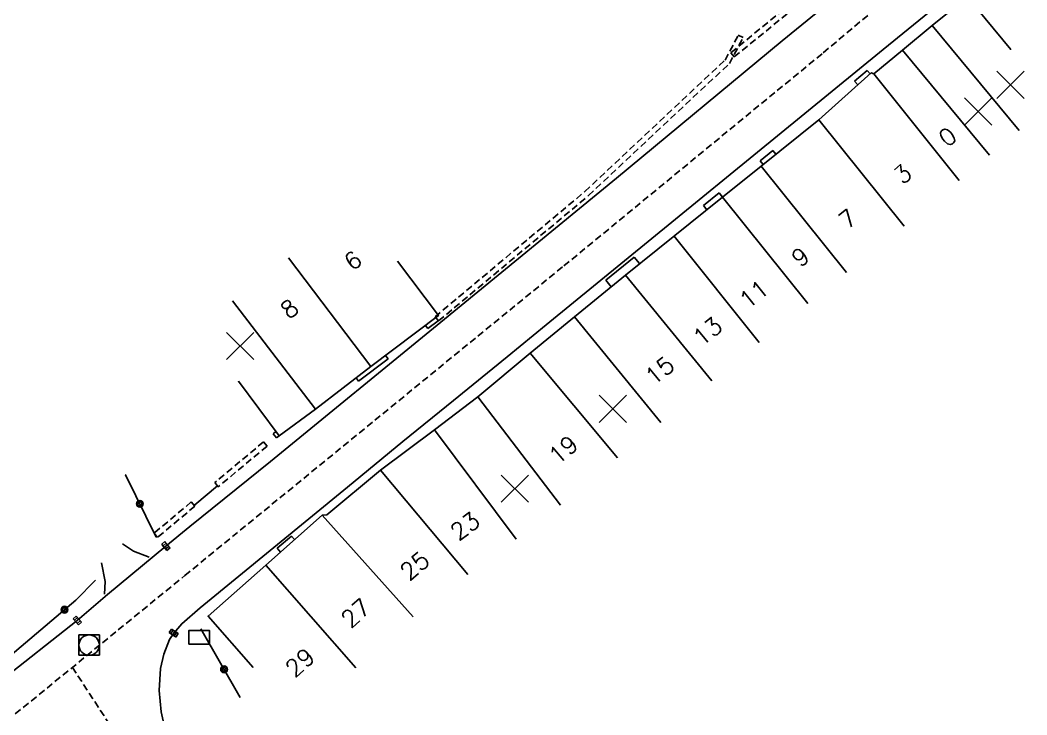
# Model space of a CAD drawing. Header units: millimetres. Extents: x 113000 to 114001, y 121999 to 123000.
# Drawn here: x 113631.4 to 113705.2, y 122047 to 122097.9 of the extents above; entities that cross this region are included whole.
import ezdxf
from ezdxf.enums import TextEntityAlignment as Align

# ---------------------------------------------------------------- set-up
doc = ezdxf.new("R2010")
doc.units = ezdxf.units.MM
doc.linetypes.add('DASHED', pattern=[0.75, 0.5, -0.25])
doc.layers.get('0').update_dxf_attribs({"linetype": 'CONTINUOUS'})
for name, color, linetype in [('W0001', 6, 'DASHED'), ('W0008', 7, 'CONTINUOUS'), ('W0100', 7, 'CONTINUOUS'), ('W0105', 7, 'CONTINUOUS'), ('W0112', 1, 'DASHED'), ('W0322', 7, 'CONTINUOUS'), ('W0400', 7, 'CONTINUOUS'), ('W0420', 7, 'CONTINUOUS'), ('W0991', 7, 'CONTINUOUS'), ('W1102', 7, 'CONTINUOUS'), ('W1471', 7, 'CONTINUOUS')]:
    doc.layers.add(name, color=color, linetype=linetype)
doc.styles.get("Standard").update_dxf_attribs({"font": 'romans.shx', "width": 0.85})

# ---------------------------------------------------------------- blocks, each defined once
blk = doc.blocks.new('t322o')
at = {"color": 0, "linetype": 'Continuous'}
for radius in [0.25, 0.15]:
    blk.add_circle((0, 0), radius, dxfattribs=at)
blk = doc.blocks.new('T400')
for p, q in [((-0.15, 0.3), (0.15, 0.3)), ((-0.15, -0.25), (-0.15, 0.3)), ((-0.15, 0.15), (0.15, 0.15)), ((-0.15, 0), (0.15, 0)), ((0.15, 0.3), (0.15, -0.25)), ((-0.15, -0.15), (0.15, -0.15)), ((-0.15, -0.25), (-0.15, -0.3)), ((-0.15, -0.3), (0.15, -0.3)), ((0.15, -0.3), (0.15, -0.25))]:
    blk.add_line(p, q)
blk = doc.blocks.new('T1471')
at = {"color": 0, "linetype": 'Continuous', "flags": 128}
blk.add_lwpolyline([(-0.75, -0.5), (-0.75, 0.5), (0.75, 0.5), (0.75, -0.5), (-0.75, -0.5)], dxfattribs=at)
blk = doc.blocks.new('T420')
for p, q in [((0.75, 0.75), (-0.75, 0.75)), ((-0.75, 0.75), (-0.75, -0.75)), ((0.75, 0.75), (0.75, -0.75)), ((0.75, -0.75), (-0.75, -0.75))]:
    blk.add_line(p, q)
blk.add_ellipse((0, 0), major_axis=(-0.53, 0.53), ratio=1, start_param=3.926991, end_param=10.210176)
blk = doc.blocks.new('t991o')
at = {"color": 0, "linetype": 'Continuous'}
for p, q in [((-1, 1), (1, -1)), ((-1, -1), (1, 1))]:
    blk.add_line(p, q, dxfattribs=at)

msp = doc.modelspace()

# ---------------------------------------------------------------- linework, layer by layer
at = {"layer": 'W0001'}
for points in [[(113569.647, 122000), (113576.214, 122004.573), (113596.497, 122020.301), (113613.78, 122033.821), (113627, 122043.698), (113643.491, 122057.177), (113671.276, 122079.886), (113690.291, 122095.517), (113705.177, 122108.057), (113712.117, 122114.622), (113717.99, 122122.376), (113728.179, 122141.289), (113742.033, 122166.742), (113750.664, 122182.567)], [(113635.246, 122050.438), (113639.199, 122044.377), (113640.757, 122038.093), (113640.488, 122028.822), (113639.012, 122008.31), (113638.4, 122000)]]:
    msp.add_lwpolyline(points, dxfattribs=at)
at = {"layer": 'W0008'}
for points in [[(113641.16, 122000), (113641.591, 122005.913), (113642.227, 122014.617), (113643.559, 122033.199), (113643.624, 122036.253), (113643.427, 122039.226), (113643.087, 122041.466), (113642.321, 122044.661), (113641.752, 122047.183), (113641.607, 122048.75), (113641.714, 122050.345), (113641.962, 122051.402), (113642.369, 122052.494), (113642.675, 122052.953), (113643.259, 122053.637), (113644.622, 122054.814), (113655.415, 122063.657), (113659.481, 122067.001), (113663.172, 122070.002), (113667.123, 122073.212), (113669.98, 122075.568), (113694.665, 122095.757), (113709.471, 122107.806)], [(113700.405, 122107.102), (113687.283, 122096.397), (113675.136, 122086.307), (113662.243, 122075.748), (113649.774, 122065.525), (113643.849, 122060.762), (113642.101, 122059.332), (113637.816, 122055.772), (113635.603, 122053.872), (113618.496, 122040.393), (113606.186, 122030.817), (113603.973, 122029.088), (113581.112, 122011.198), (113579.812, 122010.149), (113571.959, 122004.43), (113564.786, 122000)], [(113640.87, 122058.519), (113639.729, 122058.95), (113638.916, 122059.497)], [(113637.382, 122058.093), (113637.649, 122056.747), (113637.613, 122055.797)]]:
    msp.add_lwpolyline(points, dxfattribs=at)
at = {"layer": 'W0100'}
for points in [[(113648.488, 122050.439), (113645.189, 122054.196), (113649.438, 122057.928), (113653.559, 122061.607), (113653.906, 122061.636), (113657.828, 122064.912), (113661.802, 122067.866), (113664.955, 122070.28), (113668.795, 122073.479), (113672.059, 122076.148), (113675.788, 122079.197), (113682.904, 122084.931), (113685.732, 122087.196), (113689.951, 122090.592), (113693.809, 122094.047), (113693.988, 122093.956), (113696.101, 122095.705), (113698.262, 122097.501), (113700.854, 122099.625), (113704.023, 122095.758), (113704.023, 122095.758), (113704.023, 122095.758), (113704.023, 122095.758), (113704.023, 122095.758), (113704.023, 122095.758), (113704.023, 122095.758), (113704.023, 122095.758), (113704.023, 122095.758), (113704.023, 122095.758), (113704.023, 122095.758), (113704.023, 122095.758), (113704.023, 122095.758), (113704.023, 122095.758), (113704.023, 122095.758), (113704.023, 122095.758), (113704.023, 122095.758), (113704.023, 122095.758), (113704.023, 122095.758), (113704.023, 122095.758), (113704.023, 122095.758), (113704.023, 122095.758), (113704.023, 122095.758), (113704.023, 122095.758), (113704.023, 122095.758), (113704.023, 122095.758), (113704.023, 122095.758), (113704.023, 122095.758), (113704.023, 122095.758), (113704.023, 122095.758), (113704.023, 122095.758), (113704.023, 122095.758), (113704.023, 122095.758), (113704.023, 122095.758), (113704.023, 122095.758), (113704.023, 122095.758), (113704.023, 122095.758), (113704.023, 122095.758), (113704.023, 122095.758), (113704.023, 122095.758), (113704.023, 122095.758), (113704.023, 122095.758), (113704.023, 122095.758), (113704.023, 122095.758), (113704.023, 122095.758), (113704.023, 122095.758), (113704.023, 122095.758), (113704.023, 122095.758), (113704.023, 122095.758), (113704.023, 122095.758), (113704.023, 122095.758), (113704.023, 122095.758), (113704.023, 122095.758), (113704.023, 122095.758), (113704.023, 122095.758), (113704.023, 122095.758), (113704.023, 122095.758), (113704.023, 122095.758), (113704.023, 122095.758), (113704.023, 122095.758), (113704.023, 122095.758), (113704.023, 122095.758), (113704.023, 122095.758), (113704.023, 122095.758), (113704.023, 122095.758), (113704.023, 122095.758), (113704.023, 122095.758), (113704.023, 122095.758), (113704.023, 122095.758), (113704.023, 122095.758), (113704.023, 122095.758), (113704.023, 122095.758), (113704.023, 122095.758), (113704.023, 122095.758), (113704.023, 122095.758), (113704.023, 122095.758), (113704.023, 122095.758), (113704.023, 122095.758), (113704.023, 122095.758), (113704.023, 122095.758), (113704.023, 122095.758), (113704.023, 122095.758), (113704.023, 122095.758), (113704.023, 122095.758), (113704.023, 122095.758), (113704.023, 122095.758), (113704.023, 122095.758), (113704.023, 122095.758), (113704.023, 122095.758), (113704.023, 122095.758), (113704.023, 122095.758), (113704.023, 122095.758), (113704.023, 122095.758), (113704.023, 122095.758), (113704.023, 122095.758), (113704.023, 122095.758), (113704.023, 122095.758), (113704.023, 122095.758), (113704.023, 122095.758), (113704.023, 122095.758)], [(113659.069, 122080.231), (113662.081, 122076.24), (113657.125, 122072.499), (113653.062, 122069.383), (113650.396, 122067.41), (113647.422, 122071.429), (113647.422, 122071.429), (113647.422, 122071.429), (113647.422, 122071.429), (113647.422, 122071.429), (113647.422, 122071.429), (113647.422, 122071.429), (113647.422, 122071.429), (113647.422, 122071.429), (113647.422, 122071.429), (113647.422, 122071.429), (113647.422, 122071.429), (113647.422, 122071.429), (113647.422, 122071.429), (113647.422, 122071.429), (113647.422, 122071.429), (113647.422, 122071.429), (113647.422, 122071.429), (113647.422, 122071.429), (113647.422, 122071.429), (113647.422, 122071.429), (113647.422, 122071.429), (113647.422, 122071.429), (113647.422, 122071.429), (113647.422, 122071.429), (113647.422, 122071.429), (113647.422, 122071.429), (113647.422, 122071.429), (113647.422, 122071.429), (113647.422, 122071.429), (113647.422, 122071.429), (113647.422, 122071.429), (113647.422, 122071.429), (113647.422, 122071.429), (113647.422, 122071.429), (113647.422, 122071.429), (113647.422, 122071.429), (113647.422, 122071.429), (113647.422, 122071.429), (113647.422, 122071.429), (113647.422, 122071.429), (113647.422, 122071.429), (113647.422, 122071.429), (113647.422, 122071.429), (113647.422, 122071.429), (113647.422, 122071.429), (113647.422, 122071.429), (113647.422, 122071.429), (113647.422, 122071.429), (113647.422, 122071.429), (113647.422, 122071.429), (113647.422, 122071.429), (113647.422, 122071.429), (113647.422, 122071.429), (113647.422, 122071.429), (113647.422, 122071.429), (113647.422, 122071.429), (113647.422, 122071.429), (113647.422, 122071.429), (113647.422, 122071.429), (113647.422, 122071.429), (113647.422, 122071.429), (113647.422, 122071.429), (113647.422, 122071.429), (113647.422, 122071.429), (113647.422, 122071.429), (113647.422, 122071.429), (113647.422, 122071.429), (113647.422, 122071.429), (113647.422, 122071.429), (113647.422, 122071.429), (113647.422, 122071.429), (113647.422, 122071.429), (113647.422, 122071.429), (113647.422, 122071.429), (113647.422, 122071.429), (113647.422, 122071.429), (113647.422, 122071.429), (113647.422, 122071.429), (113647.422, 122071.429), (113647.422, 122071.429), (113647.422, 122071.429), (113647.422, 122071.429), (113647.422, 122071.429), (113647.422, 122071.429), (113647.422, 122071.429), (113647.422, 122071.429), (113647.422, 122071.429), (113647.422, 122071.429), (113647.422, 122071.429), (113647.422, 122071.429), (113647.422, 122071.429), (113647.422, 122071.429), (113647.422, 122071.429), (113647.422, 122071.429), (113647.422, 122071.429), (113647.422, 122071.429), (113647.422, 122071.429), (113647.422, 122071.429), (113647.422, 122071.429), (113647.422, 122071.429), (113647.422, 122071.429), (113647.422, 122071.429), (113647.422, 122071.429), (113647.422, 122071.429), (113647.422, 122071.429), (113647.422, 122071.429), (113647.422, 122071.429), (113647.422, 122071.429), (113647.422, 122071.429), (113647.422, 122071.429), (113647.422, 122071.429), (113647.422, 122071.429), (113647.422, 122071.429), (113647.422, 122071.429)]]:
    msp.add_lwpolyline(points, dxfattribs=at)
at = {"layer": 'W0105'}
for p, q in [((113693.51, 122094.223), (113692.578, 122093.422)), ((113693.731, 122093.977), (113693.51, 122094.223)), ((113692.815, 122093.157), (113692.578, 122093.422)), ((113685.653, 122087.594), (113686.599, 122088.338)), ((113686.816, 122088.068), (113686.599, 122088.338)), ((113685.878, 122087.314), (113685.653, 122087.594)), ((113682.647, 122085.233), (113681.511, 122084.304)), ((113682.896, 122084.924), (113682.647, 122085.233)), ((113681.753, 122084.004), (113681.511, 122084.304)), ((113676.437, 122080.526), (113674.343, 122078.832)), ((113676.828, 122080.048), (113676.437, 122080.526)), ((113674.743, 122078.343), (113674.343, 122078.832)), ((113661.13, 122075.522), (113661.312, 122075.281)), ((113661.312, 122075.281), (113662.07, 122075.853)), ((113658.402, 122073.063), (113656.228, 122071.425)), ((113658.21, 122073.318), (113658.402, 122073.063)), ((113656.037, 122071.678), (113656.228, 122071.425)), ((113651.319, 122060.053), (113650.247, 122059.182)), ((113651.54, 122059.805), (113651.319, 122060.053)), ((113650.511, 122058.886), (113650.247, 122059.182))]:
    msp.add_line(p, q, dxfattribs=at)
at = {"layer": 'W0112'}
for points in [[(113683.767, 122095.209), (113683.514, 122095.519), (113695.56, 122105.371)], [(113683.767, 122095.209), (113695.813, 122105.061)], [(113662.09, 122075.846), (113661.834, 122076.153), (113672.814, 122085.332), (113683.085, 122094.974), (113684.057, 122096.807), (113684.41, 122096.62), (113684.41, 122096.62), (113684.41, 122096.62), (113684.41, 122096.62), (113684.41, 122096.62), (113684.41, 122096.62), (113684.41, 122096.62), (113684.41, 122096.62), (113684.41, 122096.62), (113684.41, 122096.62), (113684.41, 122096.62), (113684.41, 122096.62), (113684.41, 122096.62), (113684.41, 122096.62), (113684.41, 122096.62), (113684.41, 122096.62), (113684.41, 122096.62), (113684.41, 122096.62), (113684.41, 122096.62), (113684.41, 122096.62), (113684.41, 122096.62), (113684.41, 122096.62), (113684.41, 122096.62), (113684.41, 122096.62), (113684.41, 122096.62), (113684.41, 122096.62), (113684.41, 122096.62), (113684.41, 122096.62), (113684.41, 122096.62), (113684.41, 122096.62), (113684.41, 122096.62), (113684.41, 122096.62), (113684.41, 122096.62), (113684.41, 122096.62), (113684.41, 122096.62), (113684.41, 122096.62), (113684.41, 122096.62), (113684.41, 122096.62), (113684.41, 122096.62), (113684.41, 122096.62), (113684.41, 122096.62), (113684.41, 122096.62), (113684.41, 122096.62), (113684.41, 122096.62), (113684.41, 122096.62), (113684.41, 122096.62), (113684.41, 122096.62), (113684.41, 122096.62), (113684.41, 122096.62), (113684.41, 122096.62), (113684.41, 122096.62), (113684.41, 122096.62), (113684.41, 122096.62), (113684.41, 122096.62), (113684.41, 122096.62), (113684.41, 122096.62), (113684.41, 122096.62), (113684.41, 122096.62), (113684.41, 122096.62), (113684.41, 122096.62), (113684.41, 122096.62), (113684.41, 122096.62), (113684.41, 122096.62), (113684.41, 122096.62), (113684.41, 122096.62), (113684.41, 122096.62), (113684.41, 122096.62), (113684.41, 122096.62), (113684.41, 122096.62), (113684.41, 122096.62), (113684.41, 122096.62), (113684.41, 122096.62), (113684.41, 122096.62), (113684.41, 122096.62), (113684.41, 122096.62), (113684.41, 122096.62), (113684.41, 122096.62), (113684.41, 122096.62), (113684.41, 122096.62), (113684.41, 122096.62), (113684.41, 122096.62), (113684.41, 122096.62), (113684.41, 122096.62), (113684.41, 122096.62), (113684.41, 122096.62), (113684.41, 122096.62), (113684.41, 122096.62), (113684.41, 122096.62), (113684.41, 122096.62), (113684.41, 122096.62), (113684.41, 122096.62), (113684.41, 122096.62), (113684.41, 122096.62), (113684.41, 122096.62), (113684.41, 122096.62), (113684.41, 122096.62), (113684.41, 122096.62), (113684.41, 122096.62), (113684.41, 122096.62), (113684.41, 122096.62), (113684.41, 122096.62), (113684.41, 122096.62), (113684.41, 122096.62), (113684.41, 122096.62), (113684.41, 122096.62), (113684.41, 122096.62), (113684.41, 122096.62), (113684.41, 122096.62), (113684.41, 122096.62), (113684.41, 122096.62), (113684.41, 122096.62), (113684.41, 122096.62), (113684.41, 122096.62), (113684.41, 122096.62), (113684.41, 122096.62)], [(113662.09, 122075.846), (113673.079, 122085.033), (113683.407, 122094.728), (113684.41, 122096.62), (113684.41, 122096.62), (113684.41, 122096.62), (113684.41, 122096.62), (113684.41, 122096.62), (113684.41, 122096.62), (113684.41, 122096.62), (113684.41, 122096.62), (113684.41, 122096.62), (113684.41, 122096.62), (113684.41, 122096.62), (113684.41, 122096.62), (113684.41, 122096.62), (113684.41, 122096.62), (113684.41, 122096.62), (113684.41, 122096.62), (113684.41, 122096.62), (113684.41, 122096.62), (113684.41, 122096.62), (113684.41, 122096.62), (113684.41, 122096.62), (113684.41, 122096.62), (113684.41, 122096.62), (113684.41, 122096.62), (113684.41, 122096.62), (113684.41, 122096.62), (113684.41, 122096.62), (113684.41, 122096.62), (113684.41, 122096.62), (113684.41, 122096.62), (113684.41, 122096.62), (113684.41, 122096.62), (113684.41, 122096.62), (113684.41, 122096.62), (113684.41, 122096.62), (113684.41, 122096.62), (113684.41, 122096.62), (113684.41, 122096.62), (113684.41, 122096.62), (113684.41, 122096.62), (113684.41, 122096.62), (113684.41, 122096.62), (113684.41, 122096.62), (113684.41, 122096.62), (113684.41, 122096.62), (113684.41, 122096.62), (113684.41, 122096.62), (113684.41, 122096.62), (113684.41, 122096.62), (113684.41, 122096.62), (113684.41, 122096.62), (113684.41, 122096.62), (113684.41, 122096.62), (113684.41, 122096.62), (113684.41, 122096.62), (113684.41, 122096.62), (113684.41, 122096.62), (113684.41, 122096.62), (113684.41, 122096.62), (113684.41, 122096.62), (113684.41, 122096.62), (113684.41, 122096.62), (113684.41, 122096.62), (113684.41, 122096.62), (113684.41, 122096.62), (113684.41, 122096.62), (113684.41, 122096.62), (113684.41, 122096.62), (113684.41, 122096.62), (113684.41, 122096.62), (113684.41, 122096.62), (113684.41, 122096.62), (113684.41, 122096.62), (113684.41, 122096.62), (113684.41, 122096.62), (113684.41, 122096.62), (113684.41, 122096.62), (113684.41, 122096.62), (113684.41, 122096.62), (113684.41, 122096.62), (113684.41, 122096.62), (113684.41, 122096.62), (113684.41, 122096.62), (113684.41, 122096.62), (113684.41, 122096.62), (113684.41, 122096.62), (113684.41, 122096.62), (113684.41, 122096.62), (113684.41, 122096.62), (113684.41, 122096.62), (113684.41, 122096.62), (113684.41, 122096.62), (113684.41, 122096.62), (113684.41, 122096.62), (113684.41, 122096.62), (113684.41, 122096.62), (113684.41, 122096.62), (113684.41, 122096.62), (113684.41, 122096.62), (113684.41, 122096.62), (113684.41, 122096.62), (113684.41, 122096.62), (113684.41, 122096.62), (113684.41, 122096.62), (113684.41, 122096.62), (113684.41, 122096.62), (113684.41, 122096.62), (113684.41, 122096.62), (113684.41, 122096.62), (113684.41, 122096.62), (113684.41, 122096.62), (113684.41, 122096.62), (113684.41, 122096.62), (113684.41, 122096.62), (113684.41, 122096.62), (113684.41, 122096.62), (113684.41, 122096.62)], [(113650.399, 122067.416), (113650.142, 122067.722), (113649.96, 122067.569), (113650.218, 122067.263), (113650.218, 122067.263), (113650.218, 122067.263), (113650.218, 122067.263), (113650.218, 122067.263), (113650.218, 122067.263), (113650.218, 122067.263), (113650.218, 122067.263), (113650.218, 122067.263), (113650.218, 122067.263), (113650.218, 122067.263), (113650.218, 122067.263), (113650.218, 122067.263), (113650.218, 122067.263), (113650.218, 122067.263), (113650.218, 122067.263), (113650.218, 122067.263), (113650.218, 122067.263), (113650.218, 122067.263), (113650.218, 122067.263), (113650.218, 122067.263), (113650.218, 122067.263), (113650.218, 122067.263), (113650.218, 122067.263), (113650.218, 122067.263), (113650.218, 122067.263), (113650.218, 122067.263), (113650.218, 122067.263), (113650.218, 122067.263), (113650.218, 122067.263), (113650.218, 122067.263), (113650.218, 122067.263), (113650.218, 122067.263), (113650.218, 122067.263), (113650.218, 122067.263), (113650.218, 122067.263), (113650.218, 122067.263), (113650.218, 122067.263), (113650.218, 122067.263), (113650.218, 122067.263), (113650.218, 122067.263), (113650.218, 122067.263), (113650.218, 122067.263), (113650.218, 122067.263), (113650.218, 122067.263), (113650.218, 122067.263), (113650.218, 122067.263), (113650.218, 122067.263), (113650.218, 122067.263), (113650.218, 122067.263), (113650.218, 122067.263), (113650.218, 122067.263), (113650.218, 122067.263), (113650.218, 122067.263), (113650.218, 122067.263), (113650.218, 122067.263), (113650.218, 122067.263), (113650.218, 122067.263), (113650.218, 122067.263), (113650.218, 122067.263), (113650.218, 122067.263), (113650.218, 122067.263), (113650.218, 122067.263), (113650.218, 122067.263), (113650.218, 122067.263), (113650.218, 122067.263), (113650.218, 122067.263), (113650.218, 122067.263), (113650.218, 122067.263), (113650.218, 122067.263), (113650.218, 122067.263), (113650.218, 122067.263), (113650.218, 122067.263), (113650.218, 122067.263), (113650.218, 122067.263), (113650.218, 122067.263), (113650.218, 122067.263), (113650.218, 122067.263), (113650.218, 122067.263), (113650.218, 122067.263), (113650.218, 122067.263), (113650.218, 122067.263), (113650.218, 122067.263), (113650.218, 122067.263), (113650.218, 122067.263), (113650.218, 122067.263), (113650.218, 122067.263), (113650.218, 122067.263), (113650.218, 122067.263), (113650.218, 122067.263), (113650.218, 122067.263), (113650.218, 122067.263), (113650.218, 122067.263), (113650.218, 122067.263), (113650.218, 122067.263), (113650.218, 122067.263), (113650.218, 122067.263), (113650.218, 122067.263), (113650.218, 122067.263), (113650.218, 122067.263), (113650.218, 122067.263), (113650.218, 122067.263), (113650.218, 122067.263), (113650.218, 122067.263), (113650.218, 122067.263), (113650.218, 122067.263), (113650.218, 122067.263), (113650.218, 122067.263), (113650.218, 122067.263), (113650.218, 122067.263), (113650.218, 122067.263), (113650.218, 122067.263), (113650.218, 122067.263), (113650.218, 122067.263), (113650.218, 122067.263), (113650.218, 122067.263), (113650.218, 122067.263)], [(113650.399, 122067.416), (113650.218, 122067.263), (113650.218, 122067.263), (113650.218, 122067.263), (113650.218, 122067.263), (113650.218, 122067.263), (113650.218, 122067.263), (113650.218, 122067.263), (113650.218, 122067.263), (113650.218, 122067.263), (113650.218, 122067.263), (113650.218, 122067.263), (113650.218, 122067.263), (113650.218, 122067.263), (113650.218, 122067.263), (113650.218, 122067.263), (113650.218, 122067.263), (113650.218, 122067.263), (113650.218, 122067.263), (113650.218, 122067.263), (113650.218, 122067.263), (113650.218, 122067.263), (113650.218, 122067.263), (113650.218, 122067.263), (113650.218, 122067.263), (113650.218, 122067.263), (113650.218, 122067.263), (113650.218, 122067.263), (113650.218, 122067.263), (113650.218, 122067.263), (113650.218, 122067.263), (113650.218, 122067.263), (113650.218, 122067.263), (113650.218, 122067.263), (113650.218, 122067.263), (113650.218, 122067.263), (113650.218, 122067.263), (113650.218, 122067.263), (113650.218, 122067.263), (113650.218, 122067.263), (113650.218, 122067.263), (113650.218, 122067.263), (113650.218, 122067.263), (113650.218, 122067.263), (113650.218, 122067.263), (113650.218, 122067.263), (113650.218, 122067.263), (113650.218, 122067.263), (113650.218, 122067.263), (113650.218, 122067.263), (113650.218, 122067.263), (113650.218, 122067.263), (113650.218, 122067.263), (113650.218, 122067.263), (113650.218, 122067.263), (113650.218, 122067.263), (113650.218, 122067.263), (113650.218, 122067.263), (113650.218, 122067.263), (113650.218, 122067.263), (113650.218, 122067.263), (113650.218, 122067.263), (113650.218, 122067.263), (113650.218, 122067.263), (113650.218, 122067.263), (113650.218, 122067.263), (113650.218, 122067.263), (113650.218, 122067.263), (113650.218, 122067.263), (113650.218, 122067.263), (113650.218, 122067.263), (113650.218, 122067.263), (113650.218, 122067.263), (113650.218, 122067.263), (113650.218, 122067.263), (113650.218, 122067.263), (113650.218, 122067.263), (113650.218, 122067.263), (113650.218, 122067.263), (113650.218, 122067.263), (113650.218, 122067.263), (113650.218, 122067.263), (113650.218, 122067.263), (113650.218, 122067.263), (113650.218, 122067.263), (113650.218, 122067.263), (113650.218, 122067.263), (113650.218, 122067.263), (113650.218, 122067.263), (113650.218, 122067.263), (113650.218, 122067.263), (113650.218, 122067.263), (113650.218, 122067.263), (113650.218, 122067.263), (113650.218, 122067.263), (113650.218, 122067.263), (113650.218, 122067.263), (113650.218, 122067.263), (113650.218, 122067.263), (113650.218, 122067.263), (113650.218, 122067.263), (113650.218, 122067.263), (113650.218, 122067.263), (113650.218, 122067.263), (113650.218, 122067.263), (113650.218, 122067.263), (113650.218, 122067.263), (113650.218, 122067.263), (113650.218, 122067.263), (113650.218, 122067.263), (113650.218, 122067.263), (113650.218, 122067.263), (113650.218, 122067.263), (113650.218, 122067.263), (113650.218, 122067.263), (113650.218, 122067.263), (113650.218, 122067.263), (113650.218, 122067.263), (113650.218, 122067.263), (113650.218, 122067.263)], [(113649.515, 122066.663), (113649.259, 122066.97), (113645.689, 122063.995), (113645.945, 122063.688), (113645.945, 122063.688), (113645.945, 122063.688), (113645.945, 122063.688), (113645.945, 122063.688), (113645.945, 122063.688), (113645.945, 122063.688), (113645.945, 122063.688), (113645.945, 122063.688), (113645.945, 122063.688), (113645.945, 122063.688), (113645.945, 122063.688), (113645.945, 122063.688), (113645.945, 122063.688), (113645.945, 122063.688), (113645.945, 122063.688), (113645.945, 122063.688), (113645.945, 122063.688), (113645.945, 122063.688), (113645.945, 122063.688), (113645.945, 122063.688), (113645.945, 122063.688), (113645.945, 122063.688), (113645.945, 122063.688), (113645.945, 122063.688), (113645.945, 122063.688), (113645.945, 122063.688), (113645.945, 122063.688), (113645.945, 122063.688), (113645.945, 122063.688), (113645.945, 122063.688), (113645.945, 122063.688), (113645.945, 122063.688), (113645.945, 122063.688), (113645.945, 122063.688), (113645.945, 122063.688), (113645.945, 122063.688), (113645.945, 122063.688), (113645.945, 122063.688), (113645.945, 122063.688), (113645.945, 122063.688), (113645.945, 122063.688), (113645.945, 122063.688), (113645.945, 122063.688), (113645.945, 122063.688), (113645.945, 122063.688), (113645.945, 122063.688), (113645.945, 122063.688), (113645.945, 122063.688), (113645.945, 122063.688), (113645.945, 122063.688), (113645.945, 122063.688), (113645.945, 122063.688), (113645.945, 122063.688), (113645.945, 122063.688), (113645.945, 122063.688), (113645.945, 122063.688), (113645.945, 122063.688), (113645.945, 122063.688), (113645.945, 122063.688), (113645.945, 122063.688), (113645.945, 122063.688), (113645.945, 122063.688), (113645.945, 122063.688), (113645.945, 122063.688), (113645.945, 122063.688), (113645.945, 122063.688), (113645.945, 122063.688), (113645.945, 122063.688), (113645.945, 122063.688), (113645.945, 122063.688), (113645.945, 122063.688), (113645.945, 122063.688), (113645.945, 122063.688), (113645.945, 122063.688), (113645.945, 122063.688), (113645.945, 122063.688), (113645.945, 122063.688), (113645.945, 122063.688), (113645.945, 122063.688), (113645.945, 122063.688), (113645.945, 122063.688), (113645.945, 122063.688), (113645.945, 122063.688), (113645.945, 122063.688), (113645.945, 122063.688), (113645.945, 122063.688), (113645.945, 122063.688), (113645.945, 122063.688), (113645.945, 122063.688), (113645.945, 122063.688), (113645.945, 122063.688), (113645.945, 122063.688), (113645.945, 122063.688), (113645.945, 122063.688), (113645.945, 122063.688), (113645.945, 122063.688), (113645.945, 122063.688), (113645.945, 122063.688), (113645.945, 122063.688), (113645.945, 122063.688), (113645.945, 122063.688), (113645.945, 122063.688), (113645.945, 122063.688), (113645.945, 122063.688), (113645.945, 122063.688), (113645.945, 122063.688), (113645.945, 122063.688), (113645.945, 122063.688), (113645.945, 122063.688), (113645.945, 122063.688), (113645.945, 122063.688), (113645.945, 122063.688), (113645.945, 122063.688), (113645.945, 122063.688), (113645.945, 122063.688), (113645.945, 122063.688)], [(113649.515, 122066.663), (113645.945, 122063.688), (113645.945, 122063.688), (113645.945, 122063.688), (113645.945, 122063.688), (113645.945, 122063.688), (113645.945, 122063.688), (113645.945, 122063.688), (113645.945, 122063.688), (113645.945, 122063.688), (113645.945, 122063.688), (113645.945, 122063.688), (113645.945, 122063.688), (113645.945, 122063.688), (113645.945, 122063.688), (113645.945, 122063.688), (113645.945, 122063.688), (113645.945, 122063.688), (113645.945, 122063.688), (113645.945, 122063.688), (113645.945, 122063.688), (113645.945, 122063.688), (113645.945, 122063.688), (113645.945, 122063.688), (113645.945, 122063.688), (113645.945, 122063.688), (113645.945, 122063.688), (113645.945, 122063.688), (113645.945, 122063.688), (113645.945, 122063.688), (113645.945, 122063.688), (113645.945, 122063.688), (113645.945, 122063.688), (113645.945, 122063.688), (113645.945, 122063.688), (113645.945, 122063.688), (113645.945, 122063.688), (113645.945, 122063.688), (113645.945, 122063.688), (113645.945, 122063.688), (113645.945, 122063.688), (113645.945, 122063.688), (113645.945, 122063.688), (113645.945, 122063.688), (113645.945, 122063.688), (113645.945, 122063.688), (113645.945, 122063.688), (113645.945, 122063.688), (113645.945, 122063.688), (113645.945, 122063.688), (113645.945, 122063.688), (113645.945, 122063.688), (113645.945, 122063.688), (113645.945, 122063.688), (113645.945, 122063.688), (113645.945, 122063.688), (113645.945, 122063.688), (113645.945, 122063.688), (113645.945, 122063.688), (113645.945, 122063.688), (113645.945, 122063.688), (113645.945, 122063.688), (113645.945, 122063.688), (113645.945, 122063.688), (113645.945, 122063.688), (113645.945, 122063.688), (113645.945, 122063.688), (113645.945, 122063.688), (113645.945, 122063.688), (113645.945, 122063.688), (113645.945, 122063.688), (113645.945, 122063.688), (113645.945, 122063.688), (113645.945, 122063.688), (113645.945, 122063.688), (113645.945, 122063.688), (113645.945, 122063.688), (113645.945, 122063.688), (113645.945, 122063.688), (113645.945, 122063.688), (113645.945, 122063.688), (113645.945, 122063.688), (113645.945, 122063.688), (113645.945, 122063.688), (113645.945, 122063.688), (113645.945, 122063.688), (113645.945, 122063.688), (113645.945, 122063.688), (113645.945, 122063.688), (113645.945, 122063.688), (113645.945, 122063.688), (113645.945, 122063.688), (113645.945, 122063.688), (113645.945, 122063.688), (113645.945, 122063.688), (113645.945, 122063.688), (113645.945, 122063.688), (113645.945, 122063.688), (113645.945, 122063.688), (113645.945, 122063.688), (113645.945, 122063.688), (113645.945, 122063.688), (113645.945, 122063.688), (113645.945, 122063.688), (113645.945, 122063.688), (113645.945, 122063.688), (113645.945, 122063.688), (113645.945, 122063.688), (113645.945, 122063.688), (113645.945, 122063.688), (113645.945, 122063.688), (113645.945, 122063.688), (113645.945, 122063.688), (113645.945, 122063.688), (113645.945, 122063.688), (113645.945, 122063.688), (113645.945, 122063.688), (113645.945, 122063.688), (113645.945, 122063.688), (113645.945, 122063.688)], [(113644.223, 122062.262), (113643.966, 122062.569), (113641.236, 122060.275), (113641.493, 122059.969), (113641.493, 122059.969), (113641.493, 122059.969), (113641.493, 122059.969), (113641.493, 122059.969), (113641.493, 122059.969), (113641.493, 122059.969), (113641.493, 122059.969), (113641.493, 122059.969), (113641.493, 122059.969), (113641.493, 122059.969), (113641.493, 122059.969), (113641.493, 122059.969), (113641.493, 122059.969), (113641.493, 122059.969), (113641.493, 122059.969), (113641.493, 122059.969), (113641.493, 122059.969), (113641.493, 122059.969), (113641.493, 122059.969), (113641.493, 122059.969), (113641.493, 122059.969), (113641.493, 122059.969), (113641.493, 122059.969), (113641.493, 122059.969), (113641.493, 122059.969), (113641.493, 122059.969), (113641.493, 122059.969), (113641.493, 122059.969), (113641.493, 122059.969), (113641.493, 122059.969), (113641.493, 122059.969), (113641.493, 122059.969), (113641.493, 122059.969), (113641.493, 122059.969), (113641.493, 122059.969), (113641.493, 122059.969), (113641.493, 122059.969), (113641.493, 122059.969), (113641.493, 122059.969), (113641.493, 122059.969), (113641.493, 122059.969), (113641.493, 122059.969), (113641.493, 122059.969), (113641.493, 122059.969), (113641.493, 122059.969), (113641.493, 122059.969), (113641.493, 122059.969), (113641.493, 122059.969), (113641.493, 122059.969), (113641.493, 122059.969), (113641.493, 122059.969), (113641.493, 122059.969), (113641.493, 122059.969), (113641.493, 122059.969), (113641.493, 122059.969), (113641.493, 122059.969), (113641.493, 122059.969), (113641.493, 122059.969), (113641.493, 122059.969), (113641.493, 122059.969), (113641.493, 122059.969), (113641.493, 122059.969), (113641.493, 122059.969), (113641.493, 122059.969), (113641.493, 122059.969), (113641.493, 122059.969), (113641.493, 122059.969), (113641.493, 122059.969), (113641.493, 122059.969), (113641.493, 122059.969), (113641.493, 122059.969), (113641.493, 122059.969), (113641.493, 122059.969), (113641.493, 122059.969), (113641.493, 122059.969), (113641.493, 122059.969), (113641.493, 122059.969), (113641.493, 122059.969), (113641.493, 122059.969), (113641.493, 122059.969), (113641.493, 122059.969), (113641.493, 122059.969), (113641.493, 122059.969), (113641.493, 122059.969), (113641.493, 122059.969), (113641.493, 122059.969), (113641.493, 122059.969), (113641.493, 122059.969), (113641.493, 122059.969), (113641.493, 122059.969), (113641.493, 122059.969), (113641.493, 122059.969), (113641.493, 122059.969), (113641.493, 122059.969), (113641.493, 122059.969), (113641.493, 122059.969), (113641.493, 122059.969), (113641.493, 122059.969), (113641.493, 122059.969), (113641.493, 122059.969), (113641.493, 122059.969), (113641.493, 122059.969), (113641.493, 122059.969), (113641.493, 122059.969), (113641.493, 122059.969), (113641.493, 122059.969), (113641.493, 122059.969), (113641.493, 122059.969), (113641.493, 122059.969), (113641.493, 122059.969), (113641.493, 122059.969), (113641.493, 122059.969), (113641.493, 122059.969), (113641.493, 122059.969), (113641.493, 122059.969), (113641.493, 122059.969)], [(113644.223, 122062.262), (113641.493, 122059.969), (113641.493, 122059.969), (113641.493, 122059.969), (113641.493, 122059.969), (113641.493, 122059.969), (113641.493, 122059.969), (113641.493, 122059.969), (113641.493, 122059.969), (113641.493, 122059.969), (113641.493, 122059.969), (113641.493, 122059.969), (113641.493, 122059.969), (113641.493, 122059.969), (113641.493, 122059.969), (113641.493, 122059.969), (113641.493, 122059.969), (113641.493, 122059.969), (113641.493, 122059.969), (113641.493, 122059.969), (113641.493, 122059.969), (113641.493, 122059.969), (113641.493, 122059.969), (113641.493, 122059.969), (113641.493, 122059.969), (113641.493, 122059.969), (113641.493, 122059.969), (113641.493, 122059.969), (113641.493, 122059.969), (113641.493, 122059.969), (113641.493, 122059.969), (113641.493, 122059.969), (113641.493, 122059.969), (113641.493, 122059.969), (113641.493, 122059.969), (113641.493, 122059.969), (113641.493, 122059.969), (113641.493, 122059.969), (113641.493, 122059.969), (113641.493, 122059.969), (113641.493, 122059.969), (113641.493, 122059.969), (113641.493, 122059.969), (113641.493, 122059.969), (113641.493, 122059.969), (113641.493, 122059.969), (113641.493, 122059.969), (113641.493, 122059.969), (113641.493, 122059.969), (113641.493, 122059.969), (113641.493, 122059.969), (113641.493, 122059.969), (113641.493, 122059.969), (113641.493, 122059.969), (113641.493, 122059.969), (113641.493, 122059.969), (113641.493, 122059.969), (113641.493, 122059.969), (113641.493, 122059.969), (113641.493, 122059.969), (113641.493, 122059.969), (113641.493, 122059.969), (113641.493, 122059.969), (113641.493, 122059.969), (113641.493, 122059.969), (113641.493, 122059.969), (113641.493, 122059.969), (113641.493, 122059.969), (113641.493, 122059.969), (113641.493, 122059.969), (113641.493, 122059.969), (113641.493, 122059.969), (113641.493, 122059.969), (113641.493, 122059.969), (113641.493, 122059.969), (113641.493, 122059.969), (113641.493, 122059.969), (113641.493, 122059.969), (113641.493, 122059.969), (113641.493, 122059.969), (113641.493, 122059.969), (113641.493, 122059.969), (113641.493, 122059.969), (113641.493, 122059.969), (113641.493, 122059.969), (113641.493, 122059.969), (113641.493, 122059.969), (113641.493, 122059.969), (113641.493, 122059.969), (113641.493, 122059.969), (113641.493, 122059.969), (113641.493, 122059.969), (113641.493, 122059.969), (113641.493, 122059.969), (113641.493, 122059.969), (113641.493, 122059.969), (113641.493, 122059.969), (113641.493, 122059.969), (113641.493, 122059.969), (113641.493, 122059.969), (113641.493, 122059.969), (113641.493, 122059.969), (113641.493, 122059.969), (113641.493, 122059.969), (113641.493, 122059.969), (113641.493, 122059.969), (113641.493, 122059.969), (113641.493, 122059.969), (113641.493, 122059.969), (113641.493, 122059.969), (113641.493, 122059.969), (113641.493, 122059.969), (113641.493, 122059.969), (113641.493, 122059.969), (113641.493, 122059.969), (113641.493, 122059.969), (113641.493, 122059.969), (113641.493, 122059.969), (113641.493, 122059.969), (113641.493, 122059.969)]]:
    msp.add_lwpolyline(points, dxfattribs=at)
at = {"layer": 'W0322'}
for points in [[(113639.146, 122064.564), (113639.146, 122064.564), (113639.146, 122064.564), (113639.146, 122064.564), (113639.146, 122064.564), (113639.146, 122064.564), (113639.146, 122064.564), (113639.146, 122064.564), (113639.146, 122064.564), (113639.146, 122064.564), (113639.146, 122064.564), (113639.146, 122064.564), (113639.146, 122064.564), (113639.146, 122064.564), (113639.146, 122064.564), (113639.146, 122064.564), (113639.146, 122064.564), (113639.146, 122064.564), (113639.146, 122064.564), (113639.146, 122064.564), (113639.146, 122064.564), (113639.146, 122064.564), (113639.146, 122064.564), (113639.146, 122064.564), (113639.146, 122064.564), (113639.146, 122064.564), (113639.146, 122064.564), (113639.146, 122064.564), (113639.146, 122064.564), (113639.146, 122064.564), (113639.146, 122064.564), (113639.146, 122064.564), (113639.146, 122064.564), (113639.146, 122064.564), (113639.146, 122064.564), (113639.146, 122064.564), (113639.146, 122064.564), (113639.146, 122064.564), (113639.146, 122064.564), (113639.146, 122064.564), (113639.146, 122064.564), (113639.146, 122064.564), (113639.146, 122064.564), (113639.146, 122064.564), (113639.146, 122064.564), (113639.146, 122064.564), (113639.146, 122064.564), (113639.146, 122064.564), (113639.146, 122064.564), (113639.146, 122064.564), (113639.146, 122064.564), (113639.146, 122064.564), (113639.146, 122064.564), (113639.146, 122064.564), (113639.146, 122064.564), (113639.146, 122064.564), (113639.146, 122064.564), (113639.146, 122064.564), (113639.146, 122064.564), (113639.146, 122064.564), (113639.146, 122064.564), (113639.146, 122064.564), (113639.146, 122064.564), (113639.146, 122064.564), (113639.146, 122064.564), (113639.146, 122064.564), (113639.146, 122064.564), (113639.146, 122064.564), (113639.146, 122064.564), (113639.146, 122064.564), (113639.146, 122064.564), (113639.146, 122064.564), (113639.146, 122064.564), (113639.146, 122064.564), (113639.146, 122064.564), (113639.146, 122064.564), (113639.146, 122064.564), (113639.146, 122064.564), (113639.146, 122064.564), (113639.146, 122064.564), (113639.146, 122064.564), (113639.146, 122064.564), (113639.146, 122064.564), (113639.146, 122064.564), (113639.146, 122064.564), (113639.146, 122064.564), (113639.146, 122064.564), (113639.146, 122064.564), (113639.146, 122064.564), (113639.146, 122064.564), (113639.146, 122064.564), (113639.146, 122064.564), (113639.146, 122064.564), (113639.146, 122064.564), (113639.146, 122064.564), (113639.146, 122064.564), (113639.146, 122064.564), (113639.146, 122064.564), (113639.146, 122064.564), (113639.146, 122064.564), (113639.146, 122064.564)], [(113639.146, 122064.564), (113639.146, 122064.564), (113639.146, 122064.564), (113639.146, 122064.564), (113639.146, 122064.564), (113639.146, 122064.564), (113639.146, 122064.564), (113639.146, 122064.564), (113639.146, 122064.564), (113639.146, 122064.564), (113639.146, 122064.564), (113639.146, 122064.564), (113639.146, 122064.564), (113639.146, 122064.564), (113639.146, 122064.564), (113639.146, 122064.564), (113639.146, 122064.564), (113639.146, 122064.564), (113639.146, 122064.564), (113641.393, 122059.984)], [(113644.221, 122062.353), (113644.221, 122062.353), (113644.221, 122062.353), (113644.221, 122062.353), (113644.221, 122062.353), (113644.221, 122062.353), (113644.221, 122062.353), (113644.221, 122062.353), (113644.221, 122062.353), (113644.221, 122062.353), (113644.221, 122062.353), (113644.221, 122062.353), (113644.221, 122062.353), (113644.221, 122062.353), (113644.221, 122062.353), (113644.221, 122062.353), (113644.221, 122062.353), (113644.221, 122062.353), (113644.221, 122062.353), (113645.873, 122063.754)], [(113644.221, 122062.353), (113644.221, 122062.353), (113644.221, 122062.353), (113644.221, 122062.353), (113644.221, 122062.353), (113644.221, 122062.353), (113644.221, 122062.353), (113644.221, 122062.353), (113644.221, 122062.353), (113644.221, 122062.353), (113644.221, 122062.353), (113644.221, 122062.353), (113644.221, 122062.353), (113644.221, 122062.353), (113644.221, 122062.353), (113644.221, 122062.353), (113644.221, 122062.353), (113644.221, 122062.353), (113644.221, 122062.353), (113644.221, 122062.353), (113644.221, 122062.353), (113644.221, 122062.353), (113644.221, 122062.353), (113644.221, 122062.353), (113644.221, 122062.353), (113644.221, 122062.353), (113644.221, 122062.353), (113644.221, 122062.353), (113644.221, 122062.353), (113644.221, 122062.353), (113644.221, 122062.353), (113644.221, 122062.353), (113644.221, 122062.353), (113644.221, 122062.353), (113644.221, 122062.353), (113644.221, 122062.353), (113644.221, 122062.353), (113644.221, 122062.353), (113644.221, 122062.353), (113644.221, 122062.353), (113644.221, 122062.353), (113644.221, 122062.353), (113644.221, 122062.353), (113644.221, 122062.353), (113644.221, 122062.353), (113644.221, 122062.353), (113644.221, 122062.353), (113644.221, 122062.353), (113644.221, 122062.353), (113644.221, 122062.353), (113644.221, 122062.353), (113644.221, 122062.353), (113644.221, 122062.353), (113644.221, 122062.353), (113644.221, 122062.353), (113644.221, 122062.353), (113644.221, 122062.353), (113644.221, 122062.353), (113644.221, 122062.353), (113644.221, 122062.353), (113644.221, 122062.353), (113644.221, 122062.353), (113644.221, 122062.353), (113644.221, 122062.353), (113644.221, 122062.353), (113644.221, 122062.353), (113644.221, 122062.353), (113644.221, 122062.353), (113644.221, 122062.353), (113644.221, 122062.353), (113644.221, 122062.353), (113644.221, 122062.353), (113644.221, 122062.353), (113644.221, 122062.353), (113644.221, 122062.353), (113644.221, 122062.353), (113644.221, 122062.353), (113644.221, 122062.353), (113644.221, 122062.353), (113644.221, 122062.353), (113644.221, 122062.353), (113644.221, 122062.353), (113644.221, 122062.353), (113644.221, 122062.353), (113644.221, 122062.353), (113644.221, 122062.353), (113644.221, 122062.353), (113644.221, 122062.353), (113644.221, 122062.353), (113644.221, 122062.353), (113644.221, 122062.353), (113644.221, 122062.353), (113644.221, 122062.353), (113644.221, 122062.353), (113644.221, 122062.353), (113644.221, 122062.353), (113644.221, 122062.353), (113644.221, 122062.353), (113644.221, 122062.353), (113644.221, 122062.353), (113644.221, 122062.353)], [(113629.227, 122050.066), (113629.227, 122050.066), (113629.227, 122050.066), (113629.227, 122050.066), (113629.227, 122050.066), (113629.227, 122050.066), (113629.227, 122050.066), (113629.227, 122050.066), (113629.227, 122050.066), (113629.227, 122050.066), (113629.227, 122050.066), (113629.227, 122050.066), (113629.227, 122050.066), (113629.227, 122050.066), (113629.227, 122050.066), (113629.227, 122050.066), (113629.227, 122050.066), (113629.227, 122050.066), (113635.494, 122055.363), (113636.934, 122056.838)], [(113647.55, 122048.232), (113647.55, 122048.232), (113647.55, 122048.232), (113647.55, 122048.232), (113647.55, 122048.232), (113647.55, 122048.232), (113647.55, 122048.232), (113647.55, 122048.232), (113647.55, 122048.232), (113647.55, 122048.232), (113647.55, 122048.232), (113647.55, 122048.232), (113647.55, 122048.232), (113647.55, 122048.232), (113647.55, 122048.232), (113647.55, 122048.232), (113647.55, 122048.232), (113647.55, 122048.232), (113647.55, 122048.232), (113644.664, 122053.257)], [(113647.55, 122048.232), (113647.55, 122048.232), (113647.55, 122048.232), (113647.55, 122048.232), (113647.55, 122048.232), (113647.55, 122048.232), (113647.55, 122048.232), (113647.55, 122048.232), (113647.55, 122048.232), (113647.55, 122048.232), (113647.55, 122048.232), (113647.55, 122048.232), (113647.55, 122048.232), (113647.55, 122048.232), (113647.55, 122048.232), (113647.55, 122048.232), (113647.55, 122048.232), (113647.55, 122048.232), (113647.55, 122048.232), (113647.55, 122048.232), (113647.55, 122048.232), (113647.55, 122048.232), (113647.55, 122048.232), (113647.55, 122048.232), (113647.55, 122048.232), (113647.55, 122048.232), (113647.55, 122048.232), (113647.55, 122048.232), (113647.55, 122048.232), (113647.55, 122048.232), (113647.55, 122048.232), (113647.55, 122048.232), (113647.55, 122048.232), (113647.55, 122048.232), (113647.55, 122048.232), (113647.55, 122048.232), (113647.55, 122048.232), (113647.55, 122048.232), (113647.55, 122048.232), (113647.55, 122048.232), (113647.55, 122048.232), (113647.55, 122048.232), (113647.55, 122048.232), (113647.55, 122048.232), (113647.55, 122048.232), (113647.55, 122048.232), (113647.55, 122048.232), (113647.55, 122048.232), (113647.55, 122048.232), (113647.55, 122048.232), (113647.55, 122048.232), (113647.55, 122048.232), (113647.55, 122048.232), (113647.55, 122048.232), (113647.55, 122048.232), (113647.55, 122048.232), (113647.55, 122048.232), (113647.55, 122048.232), (113647.55, 122048.232), (113647.55, 122048.232), (113647.55, 122048.232), (113647.55, 122048.232), (113647.55, 122048.232), (113647.55, 122048.232), (113647.55, 122048.232), (113647.55, 122048.232), (113647.55, 122048.232), (113647.55, 122048.232), (113647.55, 122048.232), (113647.55, 122048.232), (113647.55, 122048.232), (113647.55, 122048.232), (113647.55, 122048.232), (113647.55, 122048.232), (113647.55, 122048.232), (113647.55, 122048.232), (113647.55, 122048.232), (113647.55, 122048.232), (113647.55, 122048.232), (113647.55, 122048.232), (113647.55, 122048.232), (113647.55, 122048.232), (113647.55, 122048.232), (113647.55, 122048.232), (113647.55, 122048.232), (113647.55, 122048.232), (113647.55, 122048.232), (113647.55, 122048.232), (113647.55, 122048.232), (113647.55, 122048.232), (113647.55, 122048.232), (113647.55, 122048.232), (113647.55, 122048.232), (113647.55, 122048.232), (113647.55, 122048.232), (113647.55, 122048.232), (113647.55, 122048.232), (113647.55, 122048.232), (113647.55, 122048.232), (113647.55, 122048.232), (113647.55, 122048.232)]]:
    msp.add_lwpolyline(points, dxfattribs=at)
at = {"layer": 'W1102'}
for p, q in [((113698.262, 122097.501), (113704.653, 122089.809)), ((113696.101, 122095.705), (113702.477, 122088.001)), ((113693.988, 122093.956), (113700.239, 122086.15)), ((113689.951, 122090.592), (113696.222, 122082.802)), ((113685.732, 122087.196), (113691.983, 122079.39)), ((113682.904, 122084.931), (113689.155, 122077.125)), ((113679.346, 122082.064), (113685.597, 122074.258)), ((113657.125, 122072.499), (113651.1, 122080.48)), ((113675.788, 122079.197), (113682.118, 122071.455)), ((113653.062, 122069.383), (113646.977, 122077.318)), ((113672.059, 122076.148), (113678.39, 122068.408)), ((113668.795, 122073.479), (113675.195, 122065.795)), ((113664.955, 122070.28), (113671.034, 122062.34)), ((113661.802, 122067.866), (113667.768, 122059.841)), ((113657.828, 122064.912), (113664.239, 122057.237)), ((113653.559, 122061.607), (113660.219, 122054.146)), ((113649.438, 122057.928), (113656.036, 122050.414))]:
    msp.add_line(p, q, dxfattribs=at)

# ---------------------------------------------------------------- block references
at = {"layer": 'W0322'}
for p, rotation in [((113640.192, 122062.432), 296.1329936543092), ((113634.669, 122054.665), 40.20529005150533), ((113646.367, 122050.291), 119.8701056218418)]:
    msp.add_blockref('t322o', p, dxfattribs=dict(at, rotation=rotation))
at = {"layer": 'W0400'}
for p, rotation in [((113642.101, 122059.332), 219.2691703313034), ((113635.603, 122053.872), 220.6441823457391), ((113642.675, 122052.953), 56.34197369644055)]:
    msp.add_blockref('T400', p, dxfattribs=dict(at, rotation=rotation))
at = {"layer": 'W0420'}
msp.add_blockref('T420', (113636.474, 122052.072), dxfattribs=at)
at = {"layer": 'W0991'}
for p in [(113704.004, 122093.156), (113701.644, 122091.209), (113647.541, 122074.006), (113674.871, 122069.405), (113667.672, 122063.544)]:
    msp.add_blockref('t991o', p, dxfattribs=at)
at = {"layer": 'W1471'}
msp.add_blockref('T1471', (113644.539, 122052.652), dxfattribs=at)

# ---------------------------------------------------------------- texts
at = {"layer": 'W0991'}
for s, rotation, p in [('0', 39.61612, (113699.399, 122089.347)), ('3', 39.61794, (113696.108, 122086.624)), ('7', 38.83371, (113692.093, 122083.329)), ('6', 37.04261, (113655.811, 122080.277)), ('9', 38.68451, (113688.613, 122080.535)), ('11', 38.52259, (113685.198, 122077.804)), ('8', 37.49168, (113651.157, 122076.744)), ('13', 39.2767, (113681.804, 122075.074)), ('15', 39.27096, (113678.296, 122072.206)), ('19', 39.79121, (113671.231, 122066.398)), ('23', 36.6265, (113664.035, 122060.804)), ('25', 39.86514, (113660.345, 122057.894)), ('27', 41.73849, (113656.019, 122054.419)), ('29', 41.29118, (113651.93, 122050.8))]:
    msp.add_text(s, height=1.25, rotation=rotation, dxfattribs=at).set_placement(p, align=Align.MIDDLE)

doc.saveas('drawing.dxf')
